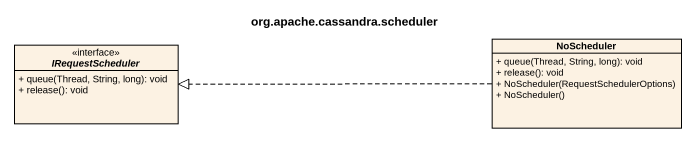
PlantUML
@startuml
title org.apache.cassandra.scheduler
hide circle
hide empty members
skinparam classAttributeIconSize 0
interface IRequestScheduler <<interface>> {
  + queue(Thread, String, long): void
  + release(): void
}
class NoScheduler {
  + queue(Thread, String, long): void
  + release(): void
  + NoScheduler(RequestSchedulerOptions)
  + NoScheduler()
}
NoScheduler .left.|> IRequestScheduler
@enduml
